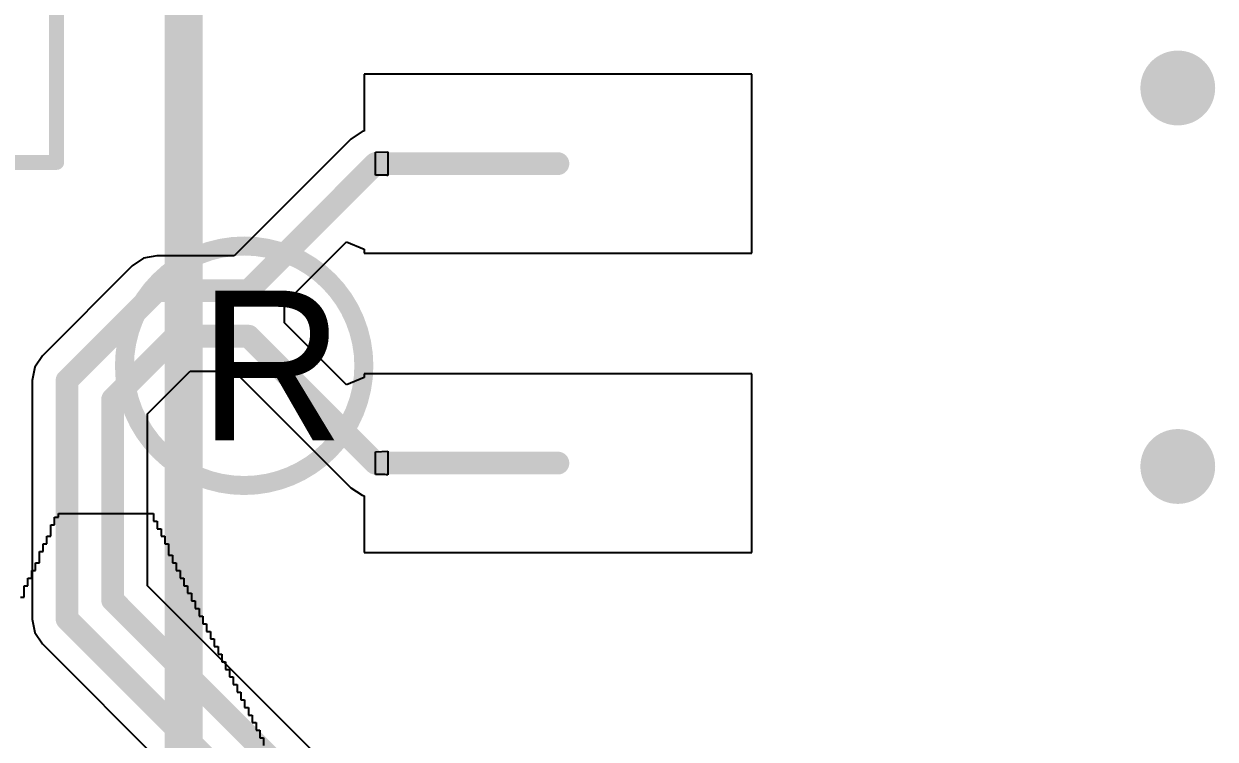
# Model space of a CAD drawing. Header units: millimetres. Extents: x 6.03 to 8.53, y 10.22 to 11.81.
# Drawn here: x 7.9559 to 8.2694, y 11.3463 to 11.5345 of the extents above; entities that cross this region are included whole.
import ezdxf

# ---------------------------------------------------------------- set-up
doc = ezdxf.new("R2010")
doc.units = ezdxf.units.MM
doc.header["$MEASUREMENT"] = 0
for name, color, linetype in [('BottomLayer', 5, 'Continuous'), ('MultiLayer', 9, 'Continuous'), ('TopLayer', 1, 'Continuous'), ('TopOverlay', 2, 'Continuous')]:
    doc.layers.add(name, color=color, linetype=linetype)

# ---------------------------------------------------------------- blocks, each defined once
blk = doc.blocks.new('USB_SSOP_4_20')
at = {"layer": 'TopOverlay', "const_width": 0.01}
blk.add_lwpolyline([(0.26294, 0.25984), (-0.25831, 0.25984)], dxfattribs=at)
blk = doc.blocks.new('WS_LOGO__300MIL__23')
at = {"layer": 'TopOverlay'}
for p, q in [((0.07624, 0.08773), (0.07624, 0.08973)), ((0.07624, 0.08973), (0.07724, 0.08973)), ((0.07724, 0.08973), (0.07724, 0.09073)), ((0.07724, 0.09073), (0.10224, 0.09073)), ((0.10224, 0.09073), (0.10224, 0.08873)), ((0.10224, 0.08873), (0.10324, 0.08873)), ((0.10324, 0.08873), (0.10324, 0.08673)), ((0.07424, 0.08273), (0.07424, 0.08473)), ((0.07424, 0.08473), (0.07524, 0.08473)), ((0.07524, 0.08473), (0.07524, 0.08773)), ((0.07524, 0.08773), (0.07624, 0.08773)), ((0.10324, 0.08673), (0.10424, 0.08673)), ((0.10424, 0.08673), (0.10424, 0.08473)), ((0.10424, 0.08473), (0.10524, 0.08473)), ((0.10524, 0.08473), (0.10524, 0.08273)), ((0.07324, 0.08073), (0.07324, 0.08273)), ((0.07324, 0.08273), (0.07424, 0.08273)), ((0.10524, 0.08273), (0.10624, 0.08273)), ((0.10624, 0.08273), (0.10624, 0.07973)), ((0.07224, 0.07773), (0.07224, 0.08073)), ((0.07224, 0.08073), (0.07324, 0.08073)), ((0.10624, 0.07973), (0.10724, 0.07973)), ((0.10724, 0.07973), (0.10724, 0.07773)), ((0.07024, 0.07373), (0.07024, 0.07573)), ((0.07024, 0.07573), (0.07124, 0.07573)), ((0.07124, 0.07573), (0.07124, 0.07773)), ((0.07124, 0.07773), (0.07224, 0.07773)), ((0.10724, 0.07773), (0.10824, 0.07773)), ((0.10824, 0.07773), (0.10824, 0.07573)), ((0.10824, 0.07573), (0.10924, 0.07573)), ((0.10924, 0.07573), (0.10924, 0.07373)), ((0.06924, 0.07173), (0.06924, 0.07373)), ((0.06924, 0.07373), (0.07024, 0.07373)), ((0.10924, 0.07373), (0.11024, 0.07373)), ((0.11024, 0.07373), (0.11024, 0.07173)), ((0.06824, 0.06873), (0.06824, 0.07173)), ((0.06824, 0.07173), (0.06924, 0.07173)), ((0.11024, 0.07173), (0.11124, 0.07173)), ((0.11124, 0.07173), (0.11124, 0.06973)), ((0.11124, 0.06973), (0.11224, 0.06973)), ((0.11224, 0.06973), (0.11224, 0.06773)), ((0.06724, 0.06873), (0.06824, 0.06873)), ((0.11224, 0.06773), (0.11324, 0.06773)), ((0.11324, 0.06773), (0.11324, 0.06573)), ((0.11324, 0.06573), (0.11424, 0.06573)), ((0.11424, 0.06573), (0.11424, 0.06373)), ((0.11424, 0.06373), (0.11524, 0.06373)), ((0.11524, 0.06373), (0.11524, 0.06173)), ((0.11524, 0.06173), (0.11624, 0.06173)), ((0.11624, 0.06173), (0.11624, 0.05973)), ((0.11624, 0.05973), (0.11724, 0.05973)), ((0.11724, 0.05973), (0.11724, 0.05773)), ((0.11724, 0.05773), (0.11824, 0.05773)), ((0.11824, 0.05773), (0.11824, 0.05573)), ((0.11824, 0.05573), (0.11924, 0.05573)), ((0.11924, 0.05573), (0.11924, 0.05373)), ((0.11924, 0.05373), (0.12024, 0.05373)), ((0.12024, 0.05373), (0.12024, 0.05173)), ((0.12024, 0.05173), (0.12124, 0.05173)), ((0.12124, 0.05173), (0.12124, 0.04973)), ((0.12124, 0.04973), (0.12224, 0.04973)), ((0.12224, 0.04973), (0.12224, 0.04773)), ((0.12224, 0.04773), (0.12324, 0.04773)), ((0.12324, 0.04773), (0.12324, 0.04573)), ((0.12324, 0.04573), (0.12424, 0.04573)), ((0.12424, 0.04573), (0.12424, 0.04373)), ((0.12424, 0.04373), (0.12524, 0.04373)), ((0.12524, 0.04373), (0.12524, 0.04173)), ((0.12524, 0.04173), (0.12624, 0.04173)), ((0.12624, 0.04173), (0.12624, 0.03973)), ((0.12624, 0.03973), (0.12724, 0.03973)), ((0.12724, 0.03973), (0.12724, 0.03773)), ((0.12724, 0.03773), (0.12824, 0.03773)), ((0.12824, 0.03773), (0.12824, 0.03573)), ((0.12824, 0.03573), (0.12924, 0.03573)), ((0.12924, 0.03573), (0.12924, 0.03373)), ((0.12924, 0.03373), (0.13024, 0.03373)), ((0.13024, 0.03373), (0.13024, 0.03173)), ((0.13024, 0.03173), (0.13124, 0.03173)), ((0.13124, 0.03173), (0.13124, 0.02973))]:
    blk.add_line(p, q, dxfattribs=at)
for points, const_width in [([(0.15761, 0.12958, 1), (0.09462, 0.12958, 1)], 0.005), ([(0.09337, 0.12958, 1), (0.09587, 0.12958, 1)], 0.0025), ([(0.15636, 0.12958, 1), (0.15886, 0.12958, 1)], 0.0025)]:
    blk.add_lwpolyline(points, format="xyb", close=True, dxfattribs=dict(at, const_width=const_width))
blk.add_text('R', height=0.03937, dxfattribs=at).set_placement((0.11425, 0.10998))
blk = doc.blocks.new('FFC1_0_SMT_15P_44')
at = {"layer": 'TopOverlay', "const_width": 0.00394}
for points in [[(-0.43307, 0.05709), (-0.43307, -0.08858)], [(-0.34449, 0.05709), (-0.43307, 0.05709)]]:
    blk.add_lwpolyline(points, dxfattribs=at)
at = {"layer": 'TopOverlay', "const_width": 0.00197}
blk.add_lwpolyline([(-0.43406, 0.05709, 1), (-0.43209, 0.05709, 1)], format="xyb", close=True, dxfattribs=at)
blk.add_lwpolyline([(-0.43406, 0.05709, 1), (-0.43209, 0.05709, 1)], format="xyb", close=True, dxfattribs=at)

msp = doc.modelspace()

# ---------------------------------------------------------------- linework, layer by layer
at = {"layer": 'BottomLayer', "const_width": 0.00984}
for points in [[(8.25464, 11.51759, 1), (8.26448, 11.51759, 1)], [(8.25464, 11.41805, 1), (8.26448, 11.41805, 1)]]:
    msp.add_lwpolyline(points, format="xyb", close=True, dxfattribs=at)
at = {"layer": 'MultiLayer', "const_width": 0.00984}
for points in [[(8.25464, 11.51759, 1), (8.26448, 11.51759, 1)], [(8.25464, 11.41805, 1), (8.26448, 11.41805, 1)]]:
    msp.add_lwpolyline(points, format="xyb", close=True, dxfattribs=at)
at = {"layer": 'TopLayer'}
for p, q in [((8.14746, 11.52118), (8.04546, 11.52118)), ((8.04546, 11.52118), (8.04546, 11.50626)), ((8.14746, 11.47419), (8.14746, 11.52118)), ((8.04197, 11.50417), (8.01129, 11.47349)), ((8.04495, 11.50616), (8.04197, 11.50417)), ((8.04546, 11.50626), (8.04495, 11.50616)), ((8.04846, 11.50069), (8.0517, 11.5008)), ((8.0517, 11.5008), (8.0517, 11.49456)), ((8.04846, 11.49469), (8.04846, 11.50069)), ((8.05089, 11.49465), (8.04846, 11.49469)), ((8.05141, 11.49463), (8.05089, 11.49465)), ((8.05157, 11.49461), (8.05141, 11.49463)), ((8.05166, 11.49459), (8.05157, 11.49461)), ((8.0517, 11.49456), (8.05166, 11.49459)), ((8.02456, 11.46081), (8.04084, 11.47709)), ((8.04084, 11.47709), (8.04546, 11.47517)), ((7.98746, 11.47279), (7.98448, 11.4708)), ((7.99097, 11.47349), (7.98746, 11.47279)), ((8.01129, 11.47349), (7.99097, 11.47349)), ((8.04546, 11.47517), (8.04546, 11.47419)), ((8.04546, 11.47419), (8.14746, 11.47419)), ((7.98448, 11.4708), (7.96083, 11.44715)), ((8.02456, 11.45581), (8.02456, 11.46081)), ((8.04084, 11.43954), (8.02456, 11.45581)), ((7.96083, 11.44715), (7.95884, 11.44418)), ((7.95884, 11.44418), (7.95814, 11.44067)), ((7.9885, 11.43189), (7.99974, 11.44314)), ((7.99974, 11.44314), (8.01129, 11.44314)), ((8.01129, 11.44314), (8.04197, 11.41246)), ((8.04546, 11.44145), (8.04084, 11.43954)), ((8.14746, 11.44244), (8.04546, 11.44244)), ((8.04546, 11.44244), (8.04546, 11.44145)), ((8.14746, 11.39544), (8.14746, 11.44244)), ((7.95814, 11.44067), (7.95814, 11.37793)), ((7.9885, 11.3867), (7.9885, 11.43189)), ((8.04846, 11.42194), (8.0517, 11.42206)), ((8.04846, 11.41594), (8.04846, 11.42194)), ((8.0517, 11.42206), (8.0517, 11.41582)), ((8.05089, 11.41591), (8.04846, 11.41594)), ((8.05141, 11.41589), (8.05089, 11.41591)), ((8.05157, 11.41587), (8.05141, 11.41589)), ((8.05166, 11.41585), (8.05157, 11.41587)), ((8.0517, 11.41582), (8.05166, 11.41585)), ((8.04197, 11.41246), (8.04495, 11.41047)), ((8.04495, 11.41047), (8.04546, 11.41037)), ((8.04546, 11.41037), (8.04546, 11.39544)), ((8.04546, 11.39544), (8.14746, 11.39544)), ((8.04084, 11.33436), (7.9885, 11.3867)), ((7.95814, 11.37793), (7.95884, 11.37441)), ((7.95884, 11.37441), (7.96083, 11.37144)), ((7.96083, 11.37144), (8.02049, 11.31178))]:
    msp.add_line(p, q, dxfattribs=at)
for points, const_width in [([(8.25464, 11.51759, 1), (8.26448, 11.51759, 1)], 0.00984), ([(8.04696, 11.49769, 1), (8.04996, 11.49769, 1)], 0.003), ([(8.04696, 11.49769, 1), (8.04996, 11.49769, 1)], 0.003), ([(8.09496, 11.49769, 1), (8.09796, 11.49769, 1)], 0.003), ([(7.98947, 11.46431, 1), (7.99247, 11.46431, 1)], 0.003), ([(7.98947, 11.46431, 1), (7.99247, 11.46431, 1)], 0.003), ([(8.01359, 11.46431, 1), (8.01659, 11.46431, 1)], 0.003), ([(8.01359, 11.46431, 1), (8.01659, 11.46431, 1)], 0.003), ([(7.99444, 11.45231, 1), (7.99744, 11.45231, 1)], 0.003), ([(7.99444, 11.45231, 1), (7.99744, 11.45231, 1)], 0.003), ([(8.01359, 11.45231, 1), (8.01659, 11.45231, 1)], 0.003), ([(8.01359, 11.45231, 1), (8.01659, 11.45231, 1)], 0.003), ([(7.96582, 11.44067, 1), (7.96882, 11.44067, 1)], 0.003), ([(7.96582, 11.44067, 1), (7.96882, 11.44067, 1)], 0.003), ([(7.97782, 11.4357, 1), (7.98082, 11.4357, 1)], 0.003), ([(7.97782, 11.4357, 1), (7.98082, 11.4357, 1)], 0.003), ([(8.25464, 11.41805, 1), (8.26448, 11.41805, 1)], 0.00984), ([(8.04696, 11.41894, 1), (8.04996, 11.41894, 1)], 0.003), ([(8.04696, 11.41894, 1), (8.04996, 11.41894, 1)], 0.003), ([(8.09496, 11.41894, 1), (8.09796, 11.41894, 1)], 0.003), ([(7.97782, 11.3829, 1), (7.98082, 11.3829, 1)], 0.003), ([(7.97782, 11.3829, 1), (7.98082, 11.3829, 1)], 0.003), ([(7.96582, 11.37793, 1), (7.96882, 11.37793, 1)], 0.003), ([(7.96582, 11.37793, 1), (7.96882, 11.37793, 1)], 0.003)]:
    msp.add_lwpolyline(points, format="xyb", close=True, dxfattribs=dict(at, const_width=const_width))
at = {"layer": 'TopLayer', "const_width": 0.006}
for points in [[(8.01509, 11.46431), (8.04846, 11.49769)], [(8.04846, 11.49769), (8.09646, 11.49769)], [(7.96732, 11.44067), (7.99097, 11.46431)], [(7.99097, 11.46431), (8.01509, 11.46431)], [(7.97932, 11.4357), (7.99594, 11.45231)], [(7.99594, 11.45231), (8.01509, 11.45231)], [(8.01509, 11.45231), (8.04846, 11.41894)], [(7.96732, 11.37793), (7.96732, 11.44067)], [(7.97932, 11.3829), (7.97932, 11.4357)], [(8.04846, 11.41894), (8.09646, 11.41894)], [(7.97932, 11.3829), (8.04167, 11.32055)], [(7.96732, 11.37793), (8.02967, 11.31558)]]:
    msp.add_lwpolyline(points, dxfattribs=at)

# ---------------------------------------------------------------- block references
for name, p, rotation in [('USB_SSOP_4_20', (8.25787, 11.46063), 90), ('FFC1_0_SMT_15P_44', (7.5315, 11.55512), 180), ('WS_LOGO__300MIL__23', (7.8878, 11.31496), 360)]:
    msp.add_blockref(name, p, dxfattribs=dict(rotation=rotation))

doc.saveas('drawing.dxf')
